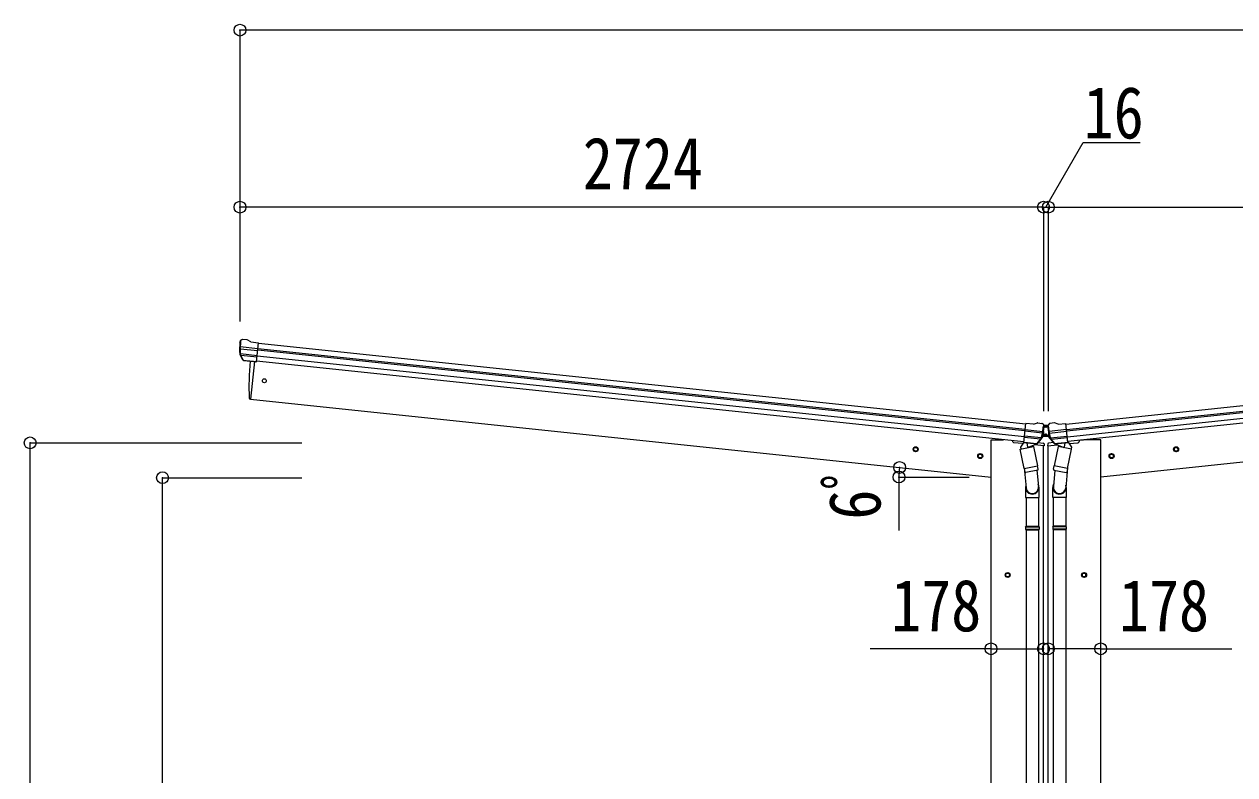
# Model space of a CAD drawing. Units: millimetres at full size, sheet at 1:40; some dimension numbers follow another scale. Extents: x -11243 to 11243, y -7760 to 7760.
# Drawn here: x -8574 to -4470, y -2379 to 165 of the extents above; entities that cross this region are included whole.
import ezdxf
from ezdxf.enums import TextEntityAlignment as Align

# ---------------------------------------------------------------- set-up
doc = ezdxf.new("R2010")
doc.units = ezdxf.units.MM
doc.header["$LTSCALE"] = 40
doc.header["$PDMODE"] = 32
doc.header["$PDSIZE"] = 40
for name, color, linetype, lineweight in [('0-3_ELV2', 4, 'Continuous', 9), ('0-6_OTH_LINE', 6, 'Continuous', 9), ('0-9_OUTLINE', 7, 'Continuous', 9)]:
    doc.layers.add(name, color=color, linetype=linetype, lineweight=lineweight)
doc.styles.add('ＭＳ ゴシック', font='')
doc.styles.get('ＭＳ ゴシック').set_extended_font_data('MS Gothic')

msp = doc.modelspace()

# ---------------------------------------------------------------- linework, layer by layer
at = {"layer": '0-3_ELV2'}
for p, q in [((-7842.59, -912.31), (-7842.28, -910.46)), ((-7841.89, -935.03), (-7782.29, -941.3)), ((-7781.67, -935.44), (-7841.41, -929.17)), ((-7836.02, -904.42), (-7841.2, -908.61)), ((-7836.02, -904.42), (-7836.02, -904.41)), ((-7818.87, -904.75), (-7832.36, -903.33)), ((-7806.04, -912.13), (-7817.64, -905.16)), ((-7806.04, -912.13), (-7779.52, -914.91)), ((-7786.3, -979.47), (-7779.52, -914.91)), ((-5180.9, -1213.38), (-7782.15, -939.98)), ((-5180.46, -1209.2), (-7781.71, -935.8)), ((-5178.48, -1190.31), (-7779.73, -916.91)), ((-5041.66, -1190.31), (-2440.41, -916.91)), ((-5039.67, -1209.2), (-2438.42, -935.8)), ((-5039.23, -1213.38), (-2437.99, -939.98)), ((-7832.16, -973.46), (-7842.28, -955.2)), ((-7841.05, -951.79), (-7784.02, -957.78)), ((-7831.11, -973.03), (-7840.55, -954.73)), ((-7839.67, -956.45), (-7784.49, -962.25)), ((-7822.1, -975.7), (-7829.8, -974.9)), ((-7829.65, -974.68), (-7786.28, -979.24)), ((-7821.85, -975.82), (-7822.1, -975.7)), ((-7796.52, -978.49), (-7821.85, -975.82)), ((-7793.18, -978.74), (-7806.57, -1106.13)), ((-7796.25, -978.42), (-7796.52, -978.49)), ((-7786.3, -979.47), (-7796.25, -978.42)), ((-7786, -976.58), (-5184.75, -1249.98)), ((-5182.99, -1233.24), (-7784.24, -959.84)), ((-5037.15, -1233.24), (-2435.9, -959.84)), ((-2434.14, -976.58), (-5035.39, -1249.98)), ((-7806.57, -1106.13), (-7808.62, -1105.85)), ((-7806.57, -1106.13), (-5296.07, -1370)), ((-2413.56, -1106.13), (-4924.07, -1370)), ((-5185.05, -1252.87), (-5178.27, -1188.32)), ((-5151.75, -1191.1), (-5178.27, -1188.32)), ((-5151.75, -1191.1), (-5138.95, -1186.7)), ((-5137.66, -1186.55), (-5124.17, -1187.97)), ((-5120.81, -1189.8), (-5120.82, -1189.79)), ((-5120.81, -1189.8), (-5116.62, -1194.98)), ((-5099.32, -1189.8), (-5103.52, -1194.98)), ((-5099.32, -1189.8), (-5099.32, -1189.79)), ((-5082.47, -1186.55), (-5095.96, -1187.97)), ((-5068.39, -1191.1), (-5081.19, -1186.7)), ((-5068.39, -1191.1), (-5041.87, -1188.32)), ((-5035.08, -1252.87), (-5041.87, -1188.32)), ((-5125.74, -1237.18), (-5182.77, -1231.19)), ((-5121.44, -1220.97), (-5181.04, -1214.7)), ((-5180.42, -1208.85), (-5120.69, -1215.13)), ((-5118.9, -1230.84), (-5117.15, -1230.84)), ((-5118.57, -1215.96), (-5118.57, -1228.38)), ((-5116.86, -1231.34), (-5118.57, -1228.38)), ((-5117.34, -1194.08), (-5117.32, -1193.84)), ((-5117.32, -1193.84), (-5102.82, -1193.84)), ((-5116.03, -1198.88), (-5115.95, -1197.01)), ((-5108.81, -1198.56), (-5107.97, -1198.56)), ((-5108.81, -1227.26), (-5107.97, -1227.26)), ((-5104.11, -1198.88), (-5104.19, -1197.01)), ((-5103.28, -1231.34), (-5101.57, -1228.38)), ((-5102.99, -1230.84), (-5101.6, -1230.84)), ((-5102.79, -1194.08), (-5102.82, -1193.84)), ((-5101.57, -1215.96), (-5101.57, -1228.38)), ((-5039.71, -1208.85), (-5099.45, -1215.13)), ((-5098.7, -1220.97), (-5039.1, -1214.7)), ((-5094.4, -1237.18), (-5037.36, -1231.19)), ((-5558.43, -1278.83), (-5557.65, -1271.36)), ((-5557.65, -1271.36), (-5550.79, -1268.31)), ((-5550.79, -1268.31), (-5544.72, -1272.72)), ((-5296.07, -4722.36), (-5296.07, -1243.36)), ((-5296.07, -1243.36), (-5253.57, -1243.36)), ((-5223.3, -1245.93), (-5222.87, -1249.16)), ((-5189.17, -1256.55), (-5218.44, -1253.48)), ((-5185.05, -1252.87), (-5175.11, -1253.92)), ((-5141.65, -1257.2), (-5185.03, -1252.64)), ((-5128.07, -1241.45), (-5183.24, -1235.65)), ((-5175.11, -1253.92), (-5174.85, -1254.03)), ((-5174.85, -1254.03), (-5149.52, -1256.7)), ((-5149.52, -1256.7), (-5149.25, -1256.63)), ((-5149.25, -1256.63), (-5141.56, -1257.44)), ((-5115.42, -1264.3), (-5149.15, -1260.76)), ((-5139.89, -1255.89), (-5126.84, -1239.95)), ((-5138.95, -1256.52), (-5125.25, -1240.77)), ((-5135.83, -1253.11), (-5118.98, -1254.88)), ((-5124.28, -1238.53), (-5118.9, -1232.34)), ((-5123.2, -1235.01), (-5120.03, -1231.36)), ((-5101.6, -1232.34), (-5118.9, -1232.34)), ((-5118.07, -4722.36), (-5118.07, -1264.02)), ((-5116.86, -1231.34), (-5103.28, -1231.34)), ((-5116.32, -1257.47), (-5115.42, -1264.3)), ((-5103.82, -1257.47), (-5104.71, -1264.3)), ((-5104.71, -1264.3), (-5070.98, -1260.76)), ((-5102.07, -4722.36), (-5102.07, -1264.02)), ((-5095.65, -1239.2), (-5101.6, -1232.34)), ((-5084.31, -1253.11), (-5101.15, -1254.88)), ((-5096.74, -1235.65), (-5100.47, -1231.36)), ((-5081.19, -1256.52), (-5094.89, -1240.77)), ((-5080.25, -1255.89), (-5093.3, -1239.95)), ((-5092.07, -1241.45), (-5036.89, -1235.65)), ((-5070.89, -1256.63), (-5078.58, -1257.44)), ((-5078.48, -1257.2), (-5035.11, -1252.64)), ((-5070.61, -1256.7), (-5070.89, -1256.63)), ((-5045.28, -1254.03), (-5070.61, -1256.7)), ((-5045.03, -1253.92), (-5045.28, -1254.03)), ((-5035.08, -1252.87), (-5045.03, -1253.92)), ((-5030.96, -1256.55), (-5001.7, -1253.48)), ((-4966.57, -1243.36), (-4997.42, -1246.61)), ((-4996.84, -1245.93), (-4997.26, -1249.16)), ((-4924.07, -1243.36), (-4966.57, -1243.36)), ((-4924.07, -4722.36), (-4924.07, -1243.36)), ((-4669.34, -1268.31), (-4675.41, -1272.72)), ((-4662.49, -1271.36), (-4669.34, -1268.31)), ((-4661.7, -1278.83), (-4662.49, -1271.36)), ((-5552.36, -1283.24), (-5558.43, -1278.83)), ((-5339.64, -1301.82), (-5338.86, -1294.36)), ((-5333.57, -1306.24), (-5339.64, -1301.82)), ((-5338.86, -1294.36), (-5332, -1291.31)), ((-5332, -1291.31), (-5325.93, -1295.72)), ((-4888.14, -1291.31), (-4894.21, -1295.72)), ((-4881.28, -1294.36), (-4888.14, -1291.31)), ((-4886.57, -1306.24), (-4880.5, -1301.82)), ((-4880.5, -1301.82), (-4881.28, -1294.36)), ((-4667.77, -1283.24), (-4661.7, -1278.83)), ((-5246.07, -1698.16), (-5239.57, -1694.41)), ((-5239.57, -1694.41), (-5233.07, -1698.16)), ((-5233.07, -1705.67), (-5239.57, -1709.42)), ((-5233.07, -1698.16), (-5233.07, -1705.67)), ((-4980.57, -1694.41), (-4987.07, -1698.16)), ((-4987.07, -1698.16), (-4987.07, -1705.67)), ((-4987.07, -1705.67), (-4980.57, -1709.42)), ((-4974.07, -1698.16), (-4980.57, -1694.41))]:
    msp.add_line(p, q, dxfattribs=at)
for points in [[(-5111.33, -1197.72), (-5112.17, -1197.72), (-5112.17, -1198.56), (-5111.33, -1198.56)], [(-5111.33, -1226.42), (-5112.17, -1226.42), (-5112.17, -1227.26), (-5111.33, -1227.26)], [(-5109.65, -1196.88), (-5109.65, -1196.04), (-5110.49, -1196.04), (-5110.49, -1196.88)], [(-5110.49, -1199.4), (-5110.49, -1200.24), (-5109.65, -1200.24), (-5109.65, -1199.4)], [(-5109.65, -1225.58), (-5109.65, -1224.74), (-5110.49, -1224.74), (-5110.49, -1225.58)], [(-5110.49, -1228.1), (-5110.49, -1228.94), (-5109.65, -1228.94), (-5109.65, -1228.1)], [(-5107.97, -1198.56), (-5107.97, -1197.72), (-5108.81, -1197.72)], [(-5107.97, -1227.26), (-5107.97, -1226.42), (-5108.81, -1226.42)], [(-5544.72, -1272.72), (-5545.51, -1280.19), (-5552.36, -1283.24)], [(-5325.93, -1295.72), (-5326.71, -1303.18), (-5333.57, -1306.24)], [(-4894.21, -1295.72), (-4893.42, -1303.18), (-4886.57, -1306.24)], [(-4675.41, -1272.72), (-4674.63, -1280.19), (-4667.77, -1283.24)], [(-5239.57, -1709.42), (-5246.07, -1705.67), (-5246.07, -1698.16)], [(-4980.57, -1709.42), (-4974.07, -1705.67), (-4974.07, -1698.16)]]:
    msp.add_lwpolyline(points, dxfattribs=at)
for centre, radius in [((-7759.78, -1043.58), 6.5), ((-5110.07, -1198.14), 3.5), ((-5110.07, -1226.84), 3.5), ((-5551.58, -1275.77), 8.5), ((-5551.58, -1275.77), 7.7), ((-5551.58, -1275.77), 6.5), ((-4668.56, -1275.77), 8.5), ((-4668.56, -1275.77), 7.7), ((-4668.56, -1275.77), 6.5), ((-5332.78, -1298.77), 8.5), ((-5332.78, -1298.77), 7.7), ((-5332.78, -1298.77), 6.5), ((-4887.35, -1298.77), 8.5), ((-4887.35, -1298.77), 7.7), ((-4887.35, -1298.77), 6.5), ((-5239.57, -1701.91), 8.5), ((-5239.57, -1701.91), 7.7), ((-5239.57, -1701.91), 6.5), ((-4980.57, -1701.91), 8.5), ((-4980.57, -1701.91), 7.7), ((-4980.57, -1701.91), 6.5)]:
    msp.add_circle(centre, radius, dxfattribs=at)
for centre, radius, start, end in [((-7641.7, -933.42), 202, 174, 185.86084), ((-7842.08, -936.37), 1.35, 82.08073, 84.8395), ((-7844.68, -934.81), 2.74, 355.56588, 0.97849), ((-7641.7, -933.42), 200.2, 180.46117, 185.79991), ((-7886.68, -927.05), 45.32, 354.35482, 357.32878), ((-7649.03, -933.96), 192.44, 173.42422, 178.5729), ((-7832.87, -908.3), 5, 84.04426, 128.95574), ((-7819.18, -907.73), 3, 59.02369, 83.97631), ((-7839.66, -953.74), 3, 185.86084, 209), ((-7837.89, -953.35), 3, 185.79991, 207.30889), ((-7829.54, -972.01), 2.99, 208.99261, 254.7283), ((-6911.97, -1065.93), 900, 174.35013, 182.36081), ((-7808.21, -1102.88), 3, 182.36081, 262), ((-5137.97, -1189.54), 3, 84.02369, 108.97631), ((-5124.7, -1192.94), 5, 39.04426, 83.95574), ((-5095.44, -1192.94), 5, 96.04426, 140.95574), ((-5082.16, -1189.54), 3, 71.02369, 95.97631), ((-5316.92, -1177.77), 200.2, 342.20009, 347.53883), ((-5316.92, -1177.77), 202, 342.13916, 354), ((-5121.53, -1222.31), 1.35, 83.1605, 85.91927), ((-5118.66, -1221.33), 2.74, 167.02151, 172.43412), ((-5075.96, -1222.47), 45.32, 170.67122, 173.64518), ((-5309.86, -1179.82), 192.44, 349.4271, 354.57578), ((-5118.9, -1232.34), 1.5, 90, 139), ((-5111.33, -1196.88), 0.84, 270, 0), ((-5111.33, -1199.4), 0.84, 0, 90), ((-5111.33, -1225.58), 0.84, 270, 0), ((-5111.33, -1228.1), 0.84, 0, 90), ((-5108.81, -1196.88), 0.84, 180, 270), ((-5108.81, -1199.4), 0.84, 90, 180), ((-5108.81, -1225.58), 0.84, 180, 270), ((-5108.81, -1228.1), 0.84, 90, 180), ((-4903.21, -1177.77), 202, 186, 197.86084), ((-4910.28, -1179.82), 192.44, 185.42422, 190.5729), ((-5101.6, -1232.34), 1.5, 41, 90), ((-5144.17, -1222.47), 45.32, 6.35482, 9.32878), ((-5101.48, -1221.33), 2.74, 7.56588, 12.97849), ((-5098.6, -1222.31), 1.35, 94.08073, 96.8395), ((-4903.21, -1177.77), 200.2, 192.46117, 197.79991), ((-5217.91, -1248.5), 5, 187.5, 264), ((-5141.21, -1254.56), 2.99, 273.2717, 319.00739), ((-5129.16, -1238.05), 3, 320.69111, 342.20009), ((-5127.51, -1238.8), 3, 319, 342.13916), ((-5119.29, -1257.86), 3, 7.5, 84), ((-5100.84, -1257.86), 3, 96, 172.5), ((-5092.62, -1238.8), 3, 197.86084, 221), ((-5090.98, -1238.05), 3, 197.79991, 219.30889), ((-5078.93, -1254.56), 2.99, 220.99261, 266.7283), ((-5002.22, -1248.5), 5, 276, 352.5)]:
    msp.add_arc(centre, radius, start, end, dxfattribs=at)
for centre, major_axis, ratio, start_param, end_param in [((-7839.31, -910.94), (2.34, 1.9), 0.995767, 1.5707963, 2.2972137), ((-7644, -955.37), (20.92, 199.05), 0.994373, 1.5554317, 1.5718064), ((-7834.93, -907.4), (-5.88, -1.31), 0.24881, 5.8190815, 5.8226003), ((-7840.33, -911.91), (0.87, 5.91), 0.020485, 4.7140547, 5.6117533), ((-7831.77, -971.45), (-1.08, 3.13), 0.040856, 4.1415604, 4.1696818), ((-7829.34, -971.7), (0.11, 3), 0.642905, 2.0792573, 3.037247), ((-7829.4, -971.8), (-3.53, -2.11), 0.650902, 0.9542299, 1.0270405), ((-7829.48, -971.91), (-1.66, -2.51), 0.997631, 0.3902369, 0.4789948), ((-5318.73, -1199.77), (20.92, 199.05), 0.994373, 1.5554317, 1.5718064), ((-4901.41, -1199.77), (-20.92, 199.05), 0.994373, 4.7113789, 4.7277536), ((-5319.23, -1199.71), (20.92, 199.05), 0.994373, 4.7113789, 4.7277536), ((-5118.16, -1198.02), (0.38, 5.97), 0.020485, 0.671432, 1.5691306), ((-5122.5, -1192.48), (5.48, -2.51), 0.24881, 0.460585, 0.4641038), ((-5118.95, -1196.86), (-1.9, 2.34), 0.995767, 3.9859716, 4.712389), ((-5101.19, -1196.86), (1.9, 2.34), 0.995767, 1.5707963, 2.2972137), ((-5097.64, -1192.48), (-5.48, -2.51), 0.24881, 5.8190815, 5.8226003), ((-5101.98, -1198.02), (-0.38, 5.97), 0.020485, 4.7140547, 5.6117533), ((-4900.91, -1199.71), (-20.92, 199.05), 0.994373, 1.5554317, 1.5718064), ((-5141.34, -1254.23), (0.51, 2.96), 0.642905, 3.2459383, 4.203928), ((-5141.25, -1254.45), (1.1, -2.8), 0.997631, 5.8041905, 5.8929484), ((-5141.3, -1254.33), (3.02, -2.79), 0.650902, 5.2561448, 5.3289554), ((-5138.91, -1254.48), (1.71, 2.84), 0.040856, 2.1135035, 2.1416249), ((-5081.23, -1254.48), (-1.71, 2.84), 0.040856, 4.1415604, 4.1696818), ((-5078.8, -1254.23), (-0.51, 2.96), 0.642905, 2.0792573, 3.037247), ((-5078.84, -1254.33), (-3.02, -2.79), 0.650902, 0.9542299, 1.0270405), ((-5078.89, -1254.45), (-1.1, -2.8), 0.997631, 0.3902369, 0.4789948)]:
    msp.add_ellipse(centre, major_axis=major_axis, ratio=ratio, start_param=start_param, end_param=end_param, dxfattribs=at)
at = {"layer": '0-6_OTH_LINE'}
for p, q in [((-2377.82, 144.69), (-7842.32, 144.69)), ((-7842.32, 144.69), (-7842.32, -842.49)), ((-5118.07, -455.31), (-7842.32, -455.31)), ((-5118.07, -455.31), (-5118.07, -1146.39)), ((-5118.07, -455.31), (-5101.99, -455.31)), ((-5102.07, -455.31), (-5102.07, -1146.39)), ((-5102.07, -455.31), (-2377.82, -455.31)), ((-8553.91, -4172.36), (-8553.91, -1254.16)), ((-8553.91, -1254.16), (-7632.16, -1254.16)), ((-8104.91, -4172.36), (-8104.91, -1372.36)), ((-8104.91, -1372.36), (-7632.16, -1372.36)), ((-5296.07, -1951.91), (-5118.07, -1951.91)), ((-4924.07, -1951.91), (-5102.07, -1951.91))]:
    msp.add_line(p, q, dxfattribs=at)
at = {"layer": '0-6_OTH_LINE', "lineweight": 18}
for p, q in [((-5608.22, -1370), (-5608.22, -1551.5)), ((-5608.22, -1370), (-5370.43, -1370)), ((-5296.07, -1951.91), (-5706.08, -1951.91)), ((-4924.07, -1951.91), (-4479.82, -1951.91))]:
    msp.add_line(p, q, dxfattribs=at)
at = {"layer": '0-6_OTH_LINE'}
msp.add_lwpolyline([(-5110.03, -455.31), (-4983.65, -236.41), (-4790.49, -236.41)], dxfattribs=at)
msp.add_arc((-5370.43, -1370), 237.79, 172.1267, 180, dxfattribs=at)
for p in [(-7842.32, 144.69), (-7842.32, -455.31), (-5118.07, -455.31), (-5102.07, -455.31), (-8553.91, -1254.16), (-8104.91, -1372.36), (-5608.22, -1370), (-5605.98, -1337.43), (-5296.07, -1951.91), (-5118.07, -1951.91), (-5102.07, -1951.91), (-4924.07, -1951.91)]:
    msp.add_point(p, dxfattribs=at)
at = {"layer": '0-9_OUTLINE'}
for p, q in [((-5196.76, -1274.99), (-5151.88, -1265.86)), ((-5185.31, -1251.53), (-5196.51, -1268.45)), ((-5196.51, -1268.45), (-5195.25, -1274.68)), ((-5184.39, -1251.34), (-5185.31, -1251.53)), ((-5141.9, -1257.5), (-5182.57, -1253.22)), ((-5174.87, -1254.42), (-5171.95, -1268.77)), ((-5145.72, -1259.66), (-5170.48, -1269.41)), ((-5154.06, -1262.94), (-5153.4, -1266.17)), ((-5151.88, -1265.86), (-5138.53, -1331.52)), ((-5145.26, -1257.8), (-5145.11, -1258.53)), ((-5068.25, -1265.86), (-5081.61, -1331.52)), ((-5078.23, -1257.5), (-5037.57, -1253.22)), ((-5074.88, -1257.8), (-5075.03, -1258.53)), ((-5074.41, -1259.66), (-5049.66, -1269.41)), ((-5023.37, -1274.99), (-5068.25, -1265.86)), ((-5066.08, -1262.94), (-5066.73, -1266.17)), ((-5045.27, -1254.42), (-5048.19, -1268.77)), ((-5035.75, -1251.34), (-5034.82, -1251.53)), ((-5034.82, -1251.53), (-5023.62, -1268.45)), ((-5023.62, -1268.45), (-5024.89, -1274.68)), ((-5183.41, -1340.65), (-5196.76, -1274.99)), ((-5036.73, -1340.65), (-5023.37, -1274.99)), ((-5183.84, -1338.51), (-5177.19, -1406.25)), ((-5183.41, -1340.65), (-5138.53, -1331.52)), ((-5183.39, -1340.64), (-5180.86, -1353.12)), ((-5137.6, -1346.12), (-5178.56, -1354.46)), ((-5140.93, -1346.8), (-5135.38, -1402.53)), ((-5136.05, -1343.76), (-5138.54, -1331.52)), ((-5136.26, -1345.16), (-5136.26, -1345.16)), ((-5079.2, -1346.8), (-5084.76, -1402.53)), ((-5084.09, -1343.76), (-5081.6, -1331.52)), ((-5083.87, -1345.16), (-5083.88, -1345.16)), ((-5082.54, -1346.12), (-5041.58, -1354.46)), ((-5036.73, -1340.65), (-5081.61, -1331.52)), ((-5036.29, -1338.51), (-5042.95, -1406.25)), ((-5036.74, -1340.64), (-5039.28, -1353.12)), ((-5179.22, -1405.03), (-5179.22, -1439.69)), ((-5133.22, -1439.69), (-5133.22, -1405.34)), ((-5086.91, -1439.69), (-5086.91, -1405.34)), ((-5040.91, -1405.03), (-5040.91, -1439.69)), ((-5179.22, -1439.69), (-5133.22, -1439.69)), ((-5177.22, -1439.69), (-5177.22, -1536.43)), ((-5135.22, -1439.69), (-5135.22, -1536.43)), ((-5040.91, -1439.69), (-5086.91, -1439.69)), ((-5084.91, -1439.69), (-5084.91, -1536.43)), ((-5042.91, -1439.69), (-5042.91, -1536.43)), ((-5179.22, -1538.43), (-5178.22, -1536.43)), ((-5179.22, -1538.43), (-5133.22, -1538.43)), ((-5179.22, -1538.43), (-5179.22, -1546.43)), ((-5179.22, -1546.43), (-5133.22, -1546.43)), ((-5179.22, -1546.43), (-5178.22, -1548.43)), ((-5178.22, -1536.43), (-5134.22, -1536.43)), ((-5178.22, -1548.43), (-5134.22, -1548.43)), ((-5177.22, -1548.43), (-5177.22, -2734.62)), ((-5135.22, -1548.43), (-5135.22, -2734.62)), ((-5133.22, -1538.43), (-5134.22, -1536.43)), ((-5086.91, -1538.43), (-5085.91, -1536.43)), ((-5040.91, -1538.43), (-5086.91, -1538.43)), ((-5040.91, -1546.43), (-5086.91, -1546.43)), ((-5041.91, -1536.43), (-5085.91, -1536.43)), ((-5041.91, -1548.43), (-5085.91, -1548.43)), ((-5084.91, -1548.43), (-5084.91, -2734.62)), ((-5042.91, -1548.43), (-5042.91, -2734.62)), ((-5040.91, -1538.43), (-5041.91, -1536.43)), ((-5040.91, -1546.43), (-5041.91, -1548.43)), ((-5040.91, -1538.43), (-5040.91, -1546.43))]:
    msp.add_line(p, q, dxfattribs=at)
for points in [[(-5133.22, -1538.43), (-5133.22, -1546.43), (-5134.22, -1548.43)], [(-5086.91, -1538.43), (-5086.91, -1546.43), (-5085.91, -1548.43)]]:
    msp.add_lwpolyline(points, dxfattribs=at)
for centre, radius, start, end in [((-5182.52, -1252.73), 0.5, 228.73754, 264), ((-5175.45, -1254.58), 0.604, 15.29405, 86.90158), ((-5170.95, -1268.49), 1.03, 195.53431, 297.46103), ((-5146.09, -1258.73), 1, 291.5, 11.5), ((-5144.77, -1257.7), 0.5, 84, 191.5), ((-5141.85, -1257), 0.5, 264, 299.26246), ((-5078.29, -1257), 0.5, 240.73754, 276), ((-5075.37, -1257.7), 0.5, 348.5, 96), ((-5074.05, -1258.73), 1, 168.5, 248.5), ((-5049.18, -1268.49), 1.03, 242.53897, 344.46569), ((-5044.69, -1254.58), 0.604, 93.09842, 164.70595), ((-5037.62, -1252.73), 0.5, 276, 311.26246), ((-5178.95, -1352.5), 2, 198.03157, 281.5), ((-5137.99, -1344.16), 2, 281.5, 330.09038), ((-5137.95, -1344.19), 1.95, 330.02234, 12.45983), ((-5082.19, -1344.19), 1.95, 167.54017, 209.97766), ((-5082.14, -1344.16), 2, 209.90962, 258.5), ((-5041.18, -1352.5), 2, 258.5, 341.96843), ((-5163.22, -1405.34), 30, 0, 2.54858), ((-5056.91, -1405.34), 30, 177.45142, 180)]:
    msp.add_arc(centre, radius, start, end, dxfattribs=at)
for centre, major_axis, start_param, end_param in [((-5156.22, -1405.03), (-23, 0), 5.9588909, 9.9444346), ((-5063.91, -1405.03), (23, 0), 2.621936, 6.6074797), ((-5156.22, -1405.03), (-21, 0), 0.0583862, 3.2616355), ((-5063.91, -1405.03), (21, 0), 3.0215498, 6.2247991)]:
    msp.add_ellipse(centre, major_axis=major_axis, ratio=0.996195, start_param=start_param, end_param=end_param, dxfattribs=at)

# ---------------------------------------------------------------- texts
at = {"layer": '0-6_OTH_LINE', "color": 7, "style": 'ＭＳ ゴシック', "width": 0.85}
for s, p in [('16', (-4981.98, -275.33)), ('2724', (-6680.19, -447.31)), ('178', (-5634.55, -1945.54)), ('178', (-4862.13, -1945.54))]:
    msp.add_text(s, height=176, dxfattribs=at).set_placement(p, align=Align.BOTTOM_LEFT)
msp.add_text('6ﾟ', height=176, rotation=90, dxfattribs=at).set_placement((-5617.86, -1514.24), align=Align.BOTTOM_LEFT)

doc.saveas('drawing.dxf')
